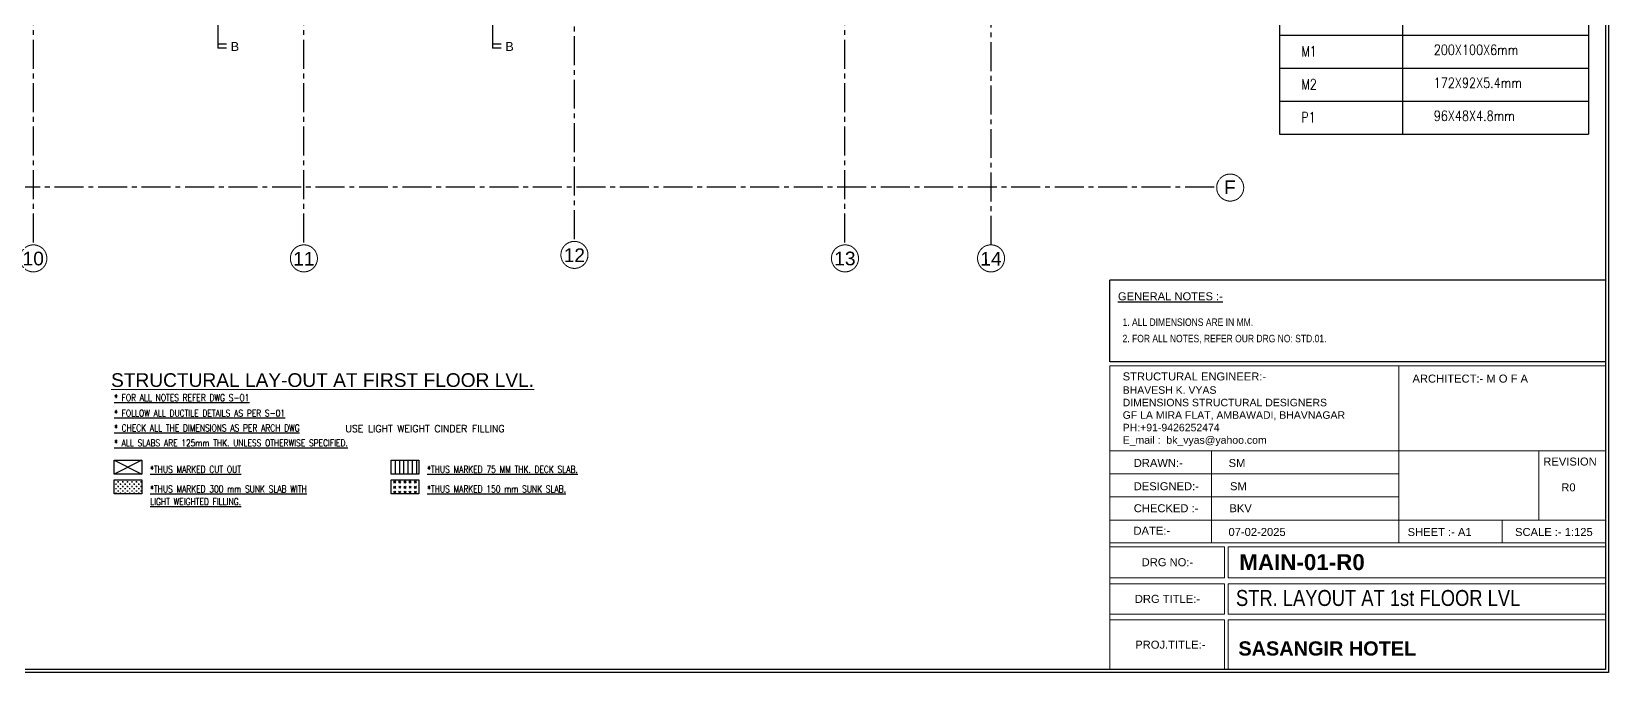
# Model space of a CAD drawing. Header units: millimetres. Extents: x 1921121 to 2008675, y -1544779 to -1482871.
# Drawn here: x 1956858 to 2008675, y -1544779 to -1523700 of the extents above; entities that cross this region are included whole.
import ezdxf
from ezdxf.enums import TextEntityAlignment as Align

# ---------------------------------------------------------------- set-up
doc = ezdxf.new("R2010")
doc.units = ezdxf.units.MM
doc.header["$MEASUREMENT"] = 0
for name, pattern in [('ACAD_ISO02W100', [15, 12, -3]), ('CENTER2', [28.575, 19.05, -3.175, 3.175, -3.175]), ('CONTINOUS', [0])]:
    doc.linetypes.add(name, pattern=pattern)
doc.layers.add('CENTER_LINE', color=8, linetype='CENTER2', lineweight=25)
doc.layers.add('GRID', color=252, linetype='ACAD_ISO02W100', lineweight=9)
for name, color, linetype in [('COL.NO.', 6, 'Continuous'), ('Hatch', 8, 'Continuous'), ('PDF_PDF_Geometry', 7, 'Continuous'), ('PDF_TEXT', 7, 'Continuous'), ('R', 1, 'Continuous'), ('S- Text', 7, 'Continuous'), ('S-STRU. CUTOUT', 3, 'Continuous'), ('S-TEXT', 7, 'Continuous'), ('Text', 7, 'Continuous'), ('TIT', 7, 'Continuous')]:
    doc.layers.add(name, color=color, linetype=linetype)
doc.styles.add('1-100', font='arial.ttf', dxfattribs={"height": 400})
doc.styles.add('arial', font='arial.ttf')
doc.styles.add('PDF Arial', font='arial.ttf')
doc.styles.add('ROMANS', font='romans.shx')
doc.styles.add('style1', font='arial.ttf')

# ---------------------------------------------------------------- blocks, each defined once
blk = doc.blocks.new('FIRST FLOOR COLUMNS')
at = {"layer": 'CENTER_LINE', "ltscale": 50}
for p, q in [((47115, -29513), (47115, 16153)), ((29335, -29628), (29335, 16038)), ((38225, -29628), (38225, 16038)), ((56005, -29628), (56005, 16038)), ((60805, -29706), (60805, 16013)), ((68135, -27810), (-4586, -27810))]:
    blk.add_line(p, q, dxfattribs=at)
at = {"layer": 'GRID', "ltscale": 0.3}
for centre in [(68663, -27822), (29335, -30150), (38225, -30150), (47115, -30035), (56005, -30150), (60805, -30150)]:
    blk.add_circle(centre, 444, dxfattribs=at)
at = {"layer": 'GRID', "ltscale": 0.3, "style": '1-100', "oblique": 0}
for s, rotation, p in [('F', 359.9447, (68460, -28037)), ('10', 0.0553, (28983, -30380)), ('11', 0.0553, (37873, -30387)), ('12', 0.0553, (46763, -30272)), ('13', 0.0553, (55653, -30379)), ('14', 0.0553, (60453, -30387))]:
    blk.add_text(s, height=450, rotation=rotation, dxfattribs=at).set_placement(p)

msp = doc.modelspace()

# ---------------------------------------------------------------- hatches: boundary and pattern name
at = {"layer": 'Hatch'}
h = msp.add_hatch(dxfattribs=at)
h.set_pattern_fill('ANSI31', color=256, scale=1125, angle=45)
h.set_pattern_definition([(90, (-967856.71, 606784.86), (-140.625, 9e-15), [])])
h.paths.add_polyline_path([(1969589.5, -1537791.6), (1969589.5, -1538257.9), (1968677.2, -1538257.9), (1968677.2, -1537791.6)])
at = {"layer": 'Hatch', "linetype": 'Continuous'}
h = msp.add_hatch(dxfattribs=at)
h.set_pattern_fill('CROSS', color=256, scale=300)
h.set_pattern_definition([(0, (1063140.39, -668357.9), (75, 75), [37.5, -112.5]), (90, (1063159.14, -668376.65), (-75, 75), [37.5, -112.5])])
h.paths.add_polyline_path([(1960485, -1538442.4), (1960485, -1538908.8), (1959572.6, -1538908.8), (1959572.6, -1538442.4)])
at = {"layer": 'Hatch'}
h = msp.add_hatch(dxfattribs=at)
h.set_pattern_fill('GOST_GLASS', color=256, scale=20)
h.set_pattern_definition([(45, (0, 0), (169.7056275, -2e-14), [100, -140]), (45, (42.43, 0), (169.7056275, -2e-14), [40, -200]), (45, (0, 42.43), (169.7056275, -2e-14), [40, -200])])
h.paths.add_polyline_path([(1969589.5, -1538442.4), (1969589.5, -1538908.8), (1968677.2, -1538908.8), (1968677.2, -1538442.4)])

# ---------------------------------------------------------------- linework, layer by layer
for p, q in [((1997862.6, -1520370.9), (1997862.6, -1527079.6)), ((2008017.9, -1520370.9), (2008017.9, -1527079.6))]:
    msp.add_line(p, q)
at = {"lineweight": -3}
for points in [[(2008675.1, -1482871.1), (2008675.1, -1544778.6), (1921120.6, -1544778.6), (1921120.6, -1482871.1)], [(2008580.9, -1544684.3), (1921214.9, -1544684.3), (1921214.9, -1482965.4), (2008580.9, -1482965.4)]]:
    msp.add_lwpolyline(points, close=True, dxfattribs=at)
at = {"layer": 'COL.NO.'}
for p, q in [((1962977.4, -1517832.5), (1962977.4, -1524244.4)), ((1972001.1, -1517832.5), (1972001.1, -1524244.4)), ((1963266.4, -1524114), (1962977.4, -1524114)), ((1963266.4, -1524244.4), (1962977.4, -1524244.4)), ((1972290.1, -1524114), (1972001.1, -1524114)), ((1972290.1, -1524244.4), (1972001.1, -1524244.4))]:
    msp.add_line(p, q, dxfattribs=at)
at = {"layer": 'PDF_PDF_Geometry', "color": 0, "linetype": 'Continuous', "lineweight": 18}
for p, q in [((1992293.8, -1534696.1), (2008571.5, -1534696.1)), ((1992296.5, -1537485.9), (2001782.4, -1537485.9)), ((2005181.6, -1539768.1), (2005181.6, -1540514.6))]:
    msp.add_line(p, q, dxfattribs=at)
for points in [[(2008570.2, -1534696.1), (1992293.8, -1534696.1), (1992293.8, -1544684.3)], [(2001782.4, -1534696.1), (2001782.4, -1537485.9)], [(1992315.2, -1537485.9), (2008580.9, -1537485.9)], [(1995634.5, -1537485.9), (1995634.5, -1540514.6)], [(2001782.4, -1537485.9), (2001782.4, -1540514.6)], [(2006389.4, -1537485.9), (2006389.4, -1539768.1)], [(2001782.4, -1538248.4), (1992304.5, -1538248.4)], [(2001782.4, -1539005.6), (1992304.5, -1539005.6)], [(2008580.9, -1539768.1), (1992304.5, -1539768.1)], [(2008580.9, -1540514.6), (1992304.5, -1540514.6)], [(1996061, -1540514.6), (1996061, -1540514.6), (1992304.5, -1540514.6)], [(2008580.9, -1540514.6), (1992304.5, -1540514.6)], [(2008580.9, -1540514.6), (1996183.7, -1540514.6), (1996183.7, -1540514.6)], [(1992304.5, -1541666.3), (1996061, -1541666.3), (1996061, -1540642.6), (1992304.5, -1540642.6)], [(2008580.9, -1540642.6), (1996183.7, -1540642.6), (1996183.7, -1541666.3), (2008580.9, -1541666.3)], [(1992304.5, -1541858.3), (1996061, -1541858.3), (1996061, -1542860.7), (1992304.5, -1542860.7)], [(2008580.9, -1542860.7), (1996183.7, -1542860.7), (1996183.7, -1541858.3), (2008580.9, -1541858.3)], [(1992304.5, -1543047.3), (1996061, -1543047.3), (1996061, -1544684.3)], [(1996183.7, -1544684.3), (1996183.7, -1543047.3), (2008580.9, -1543047.3)]]:
    msp.add_lwpolyline(points, dxfattribs=at)
at = {"layer": 'R', "color": 1, "linetype": 'Continuous'}
for points in [[(1960485, -1537791.6), (1960485, -1538257.9), (1959572.6, -1538257.9), (1959572.6, -1537791.6)], [(1969589.5, -1537791.6), (1969589.5, -1538257.9), (1968677.2, -1538257.9), (1968677.2, -1537791.6)], [(1960485, -1538442.4), (1960485, -1538908.8), (1959572.6, -1538908.8), (1959572.6, -1538442.4)], [(1969589.5, -1538442.4), (1969589.5, -1538908.8), (1968677.2, -1538908.8), (1968677.2, -1538442.4)]]:
    msp.add_lwpolyline(points, close=True, dxfattribs=at)
at = {"layer": 'S-STRU. CUTOUT', "ltscale": 0.5}
for p, q in [((1960485, -1537791.6), (1959572.6, -1538257.9)), ((1959572.6, -1537791.6), (1960485, -1538257.9))]:
    msp.add_line(p, q, dxfattribs=at)
at = {"layer": 'TIT'}
for p, q in [((2001914.4, -1527079.6), (2001914.4, -1521656.1)), ((1997862.6, -1523823.2), (2008017.9, -1523823.2)), ((1997862.6, -1524908.7), (2008017.9, -1524908.7)), ((1997862.6, -1525994.1), (2008017.9, -1525994.1)), ((1997862.6, -1527079.6), (2008017.9, -1527079.6))]:
    msp.add_line(p, q, dxfattribs=at)
at = {"layer": 'TIT', "color": 7}
msp.add_line((1992293.8, -1534565.8), (1992293.8, -1531876.8), dxfattribs=at)
at = {"layer": 'TIT', "color": 7, "lineweight": 25}
for p, q in [((1992293.8, -1534565.8), (1992293.8, -1531876.8)), ((2008580.9, -1534565.8), (1992293.8, -1534565.8)), ((2008580.5, -1534565.8), (1992293.8, -1534565.8))]:
    msp.add_line(p, q, dxfattribs=at)
msp.add_lwpolyline([(2008580.9, -1531876.8), (1992293.8, -1531876.8)], dxfattribs=at)

# ---------------------------------------------------------------- block references
at = {"layer": 'GRID'}
msp.add_blockref('FIRST FLOOR COLUMNS', (1927582.1, -1501010.3), dxfattribs=at)

# ---------------------------------------------------------------- texts
at = {"linetype": 'CONTINOUS', "lineweight": -3, "ltscale": 0.5, "style": 'ROMANS', "width": 0.8}
for s, p in [('M1', (1998581.8, -1524517.4)), ('200X100X6mm', (2002935.5, -1524470.5)), ('M2', (1998581.8, -1525602.9)), ('172X92X5.4mm', (2002935.5, -1525555.9)), ('P1', (1998581.8, -1526688.4)), ('96X48X4.8mm', (2002935.5, -1526641.4))]:
    msp.add_text(s, height=337.5, dxfattribs=at).set_placement(p)
at = {"layer": 'PDF_TEXT', "color": 0, "linetype": 'Continuous', "lineweight": 30, "style": 'PDF Arial'}
msp.add_text('%%UGENERAL NOTES :-', height=262.982, dxfattribs=at).set_placement((1992556, -1532538.4))
at = {"layer": 'PDF_TEXT', "color": 7, "linetype": 'Continuous', "lineweight": 30, "style": 'PDF Arial', "width": 0.8125}
for s, p in [('1. ALL DIMENSIONS ARE IN MM.', (1992708.5, -1533381.3)), ('2. FOR ALL NOTES, REFER OUR DRG NO: STD.01.', (1992708.5, -1533919.8))]:
    msp.add_text(s, height=246.482, dxfattribs=at).set_placement(p)
at = {"layer": 'PDF_TEXT', "color": 0, "linetype": 'Continuous', "lineweight": 30, "style": 'PDF Arial'}
for s, insert, char_height, width, attachment_point in [('STRUCTURAL ENGINEER:-', (1992712.3, -1535177.8), 262.982, 15351.406, 7), ('ARCHITECT:- M O F A', (2002234.9, -1535248.9), 262.982, 15351.406, 7), ('DRAWN:-', (1993076.6, -1538019.2), 262.98, 15351.406, 7), ('SM', (1996192.7, -1538025.5), 262.98, 15351.406, 7), ('REVISION', (2006533.3, -1537977.3), 262.98, 15351.406, 7), ('DESIGNED:-          SM', (1993075, -1538789.2), 262.982, 15351.406, 7), ('R0', (2007125.2, -1538825.4), 262.98, 15351.406, 7), ('\\pxt16;CHECKED :-          BKV', (1993077.1, -1539512.9), 262.982, 15351.406, 7), ('DATE:-', (1993068.1, -1540247.6), 262.98, 15351.406, 7), ('SHEET :- A1', (2002075.8, -1540293.9), 262.982, 15351.406, 7), ('SCALE :- 1:125', (2005605.2, -1540293.9), 262.982, 15351.406, 7), ('DRG NO:-', (1994182.8, -1541154.4), 262.98, 3756.545, 5), ('{\\fArial Narrow|b0|i0|c0|p34;STR. LAYOUT AT 1st FLOOR LVL  }', (1996435.2, -1542331.9), 525.964, 24345.646, 4), ('DRG TITLE:-', (1994182.8, -1542359.5), 262.982, 3756.545, 5), ('PROJ.TITLE:-', (1994279, -1543865.8), 262.982, 3756.545, 5), ('\\A1;{\\fArial|b1|i0|c0|p34;\\C256;SASANGIR HOTEL}', (1996515.1, -1543991.6), 467.654, 24345.646, 4)]:
    msp.add_mtext(s, dxfattribs=dict(at, insert=insert, char_height=char_height, width=width, attachment_point=attachment_point))
at = {"layer": 'PDF_TEXT', "color": 7, "linetype": 'Continuous', "lineweight": 30, "insert": (1992712.3, -1536349.2), "char_height": 246.482, "width": 15351.406, "attachment_point": 4, "style": 'PDF Arial'}
msp.add_mtext('BHAVESH K. VYAS\\PDIMENSIONS STRUCTURAL DESIGNERS{\\fArial|b1|i0|c0|p34;\\P}GF LA MIRA FLAT, AMBAWADI, BHAVNAGAR\\PPH:+91-9426252474{\\fArial|b1|i0|c0|p34;\\P}E_mail :  bk_vyas@yahoo.com', dxfattribs=at)
at = {"layer": 'PDF_TEXT', "color": 4, "linetype": 'Continuous', "lineweight": 30, "style": 'PDF Arial'}
for s, insert, char_height, width, attachment_point in [('\\pxt1,2;07-02-2025', (1996188.7, -1540292), 262.982, 15351.406, 7), ('{\\fArial|b1|i0|c0|p34;MAIN-01-R0}', (1996544.5, -1541154.4), 525.964, 30915.316, 4)]:
    msp.add_mtext(s, dxfattribs=dict(at, insert=insert, char_height=char_height, width=width, attachment_point=attachment_point))
at = {"layer": 'S- Text', "color": 1, "lineweight": 0, "style": 'arial'}
msp.add_text('%%USTRUCTURAL LAY-OUT AT FIRST FLOOR LVL.', height=450, dxfattribs=at).set_placement((1959469.8, -1535162.3), align=Align.MIDDLE_LEFT)
at = {"layer": 'S-TEXT', "style": 'ROMANS', "width": 0.8}
for s, p in [('%%U* FOR ALL NOTES REFER DWG S-O1', (1959572.6, -1535853.9)), ('%%U* FOLLOW ALL DUCTILE DETAILS AS PER S-01', (1959572.6, -1536363.6)), ('%%U* CHECK ALL THE DIMENSIONS AS PER ARCH DWG', (1959572.6, -1536853)), ('%%U* ALL SLABS ARE 125mm THK. UNLESS OTHERWISE SPECIFIED.', (1959572.6, -1537340.5)), ('%%U*THUS MARKED CUT OUT', (1960756, -1538210.7)), ('%%U*THUS MARKED 75 MM THK. DECK SLAB.', (1969860.6, -1538210.7)), ('%%U*THUS MARKED 300 mm SUNK SLAB WITH', (1960756, -1538856.4)), ('%%U*THUS MARKED 150 mm SUNK SLAB.', (1969860.6, -1538856.4)), ('%%ULIGHT WEIGHTED FILLING.', (1960756, -1539270.6))]:
    msp.add_text(s, height=225, dxfattribs=at).set_placement(p)
at = {"layer": 'S-TEXT', "insert": (1967173.4, -1536645.3), "char_height": 225, "width": 14894.93, "attachment_point": 1, "style": 'ROMANS'}
msp.add_mtext('USE LIGHT WEIGHT CINDER FILLING  ', dxfattribs=at)
at = {"layer": 'Text', "lineweight": 20, "style": 'style1'}
for p in [(1963404.5, -1524339.5), (1972428.2, -1524339.5)]:
    msp.add_text('B', height=293.4, dxfattribs=at).set_placement(p)

doc.saveas('drawing.dxf')
